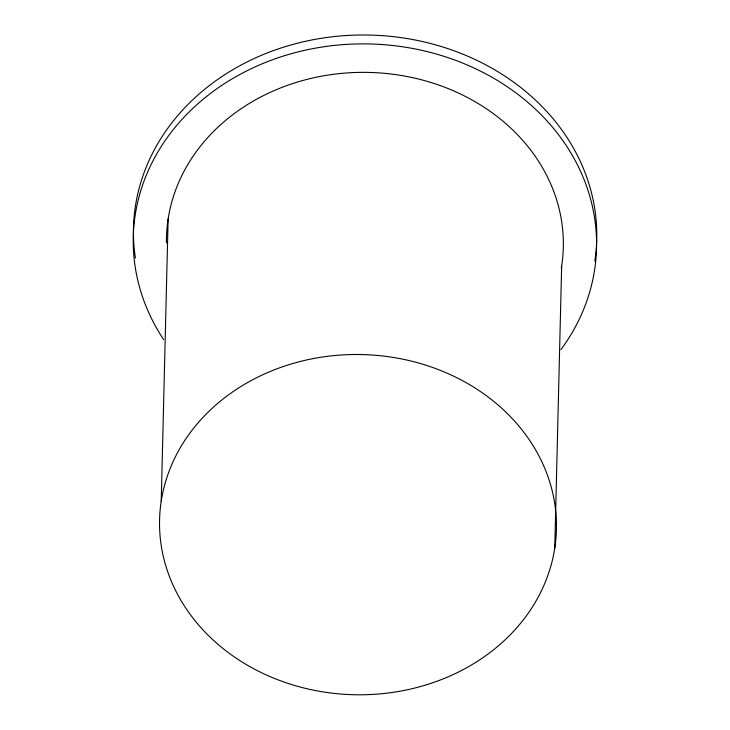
<?xml version="1.0" encoding="UTF-8"?>
<svg xmlns="http://www.w3.org/2000/svg" width="730" height="730" viewBox="0 0 730 730"><rect width="100%" height="100%" fill="white"/><g stroke="black" fill="none" stroke-linecap="round" stroke-linejoin="round"><path stroke-width="1.09" d="M161.23 501.163L168.128 219.018M554.764 548.13A198.478 170.126 1.4 0 0 282.045 366.962A198.478 170.126 1.4 0 0 237.177 658.843A198.478 170.126 1.4 0 0 554.764 548.13L561.653 265.985M166.44 242.944A198.478 170.126 1.4 0 1 378.149 72.827A198.478 170.126 1.4 0 1 561.306 268.175M163.62 339.569A231.702 198.606 1.4 0 1 218.909 87.326A231.702 198.606 1.4 0 1 518.619 94.909A231.702 198.606 1.4 0 1 560.941 349.615M135.406 258.055A231.702 198.606 1.4 0 1 365.109 34.994A231.702 198.606 1.4 0 1 594.813 261.03"/></g></svg>
